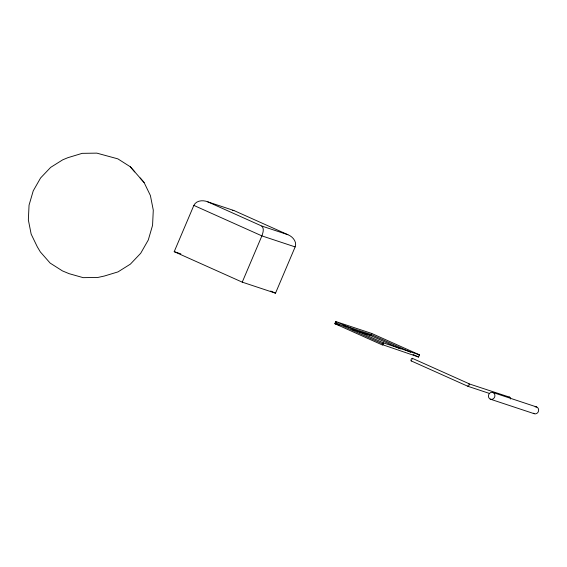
<?xml version="1.0" encoding="UTF-8"?>
<svg xmlns="http://www.w3.org/2000/svg" width="567" height="567" viewBox="0 0 567 567"><rect width="100%" height="100%" fill="white"/><g stroke="black" fill="none" stroke-linecap="round" stroke-linejoin="round"><path stroke-width="0.85" d="M336.196 322.396L335.742 321.524L334.828 323.686L382.626 345.097L383.54 342.943L419.502 354.857L418.581 357.019L382.597 344.715A1.297 0.418 -67.8 0 0 382.952 343.978L335.65 322.786A1.297 1.226 -60.3 0 0 335.43 323.587L339.619 325.323M233.873 210.506L207.813 201.866C203.17 199.868 196.26 200.3 193.85 205.41L174.211 251.67L242.244 282.146L275.512 293.174L295.152 246.907C297.165 241.655 292.551 236.482 287.873 234.695L233.873 210.506L232.314 210.357M242.244 282.146L261.883 235.886C262.946 232.917 264.463 228.586 261.812 226.056L207.813 201.866M383.129 343.283L383.54 342.943L335.742 321.524L371.697 333.446L419.502 354.857L418.737 354.956M417.922 356.742L418.233 356.523A1.297 1.226 -60.3 0 0 418.396 356.345M468.597 383.703L509.754 397.212M261.812 226.056L287.873 234.695M295.152 246.907L261.883 235.886L193.85 205.41M174.211 251.67L180.866 253.874M343.12 325.267L371.35 334.622L410.636 352.22M334.828 323.686L339.846 325.352M358.238 331.447L370.783 335.607L400.422 348.911M352.008 329.434L371.066 335.395A1.297 0.418 -67.8 0 1 371.35 334.622L371.739 333.509M493.084 392.548A3.586 3.218 -71.7 0 1 493.524 398.636A3.586 3.218 -71.7 0 1 488.435 396.354A3.586 3.218 -71.7 0 1 493.084 392.548L536.807 407.042M489.505 393.455L467.853 386.283L411.217 360.91M490.278 399.147L534.008 413.641M413.01 354.517L418.581 357.019M270.707 291.02L275.512 293.174M412.322 358.323L468.952 383.689C469.724 384.398 468.47 387.084 467.64 385.943M144.082 182.496L130.261 166.741L117.858 158.859L96.829 153.133L82.187 153.345L67.856 157.69L62.71 159.83L50.654 167.378L40.597 177.96L33.233 190.845L29.052 205.155L28.35 219.925L31.164 234.136L37.309 246.829L40.342 251.925L50.151 263.088L62.448 270.906L69.117 273.677L83.179 277.653L97.942 277.44L104.385 276.023L117.986 271.898L130.375 264.137L140.701 253.272L148.27 240.025L152.566 225.319L153.288 210.144L150.397 195.537L144.082 182.496L140.155 177.995M130.261 166.741L134.776 171.907M535.149 406.822A3.586 3.218 -71.7 0 1 538.501 411.21A3.586 3.218 -71.7 0 1 533.292 413.187M508.776 397.226A1.41 1.262 -71.7 0 1 510.357 399.026M411.394 360.917A1.41 0.624 -65.9 0 1 411.025 359.875A1.41 0.624 -65.9 0 1 412.018 358.358A1.41 0.624 -65.9 0 1 412.556 359.138"/></g></svg>
